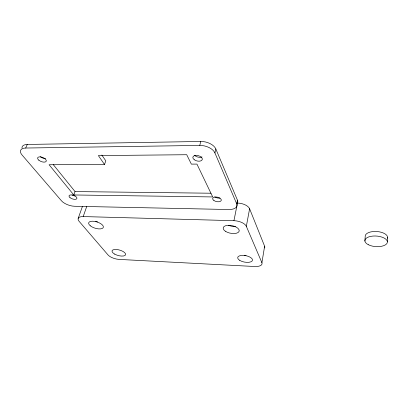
<?xml version="1.0" encoding="UTF-8"?>
<svg xmlns="http://www.w3.org/2000/svg" width="408" height="408" viewBox="0 0 408 408"><rect width="100%" height="100%" fill="white"/><g stroke="black" fill="none" stroke-linecap="round" stroke-linejoin="round"><path stroke-width="0.61" d="M387.391 241.811L387.6 237.288M364.9 241.001L365.201 236.533A11.23 5.34 3.9 0 1 376.921 231.52A11.23 5.34 3.9 0 1 387.478 238.216M261.91 262.711L264.619 246.228L249.604 208.758A10.169 5.161 11.1 0 0 237.456 203.062L233.947 220.692A10.348 4.983 11.1 0 1 246.34 226.338L261.91 262.711A9.374 4.065 10.3 0 1 254.755 266.511L119.146 259.411A8.721 3.448 15.8 0 1 108.089 255.015L79.065 221.274A9.659 4.111 17.7 0 1 83.196 216.566L86.746 206.428M246.34 226.338L249.604 208.758M27.26 144.458L25.694 148.033A11.689 5.508 22.2 0 0 22.047 154.984L61.409 200.746A10.261 4.534 19 0 0 74.552 206.264L228.878 209.528A10.95 5.595 11.9 0 0 236.732 203.888L237.466 200.195L215.837 148.981A12.296 7.14 14.1 0 0 200.761 141.464L27.26 144.458A11.643 5.544 22.4 0 0 21.966 148.048M236.732 203.888L214.914 152.934L215.837 148.981M25.694 148.033L199.762 145.421L200.761 141.464M104.524 164.495L98.369 155.586L186.716 154.719L191.347 164.118L196.936 164.093L212.696 196.936L73.802 194.963L49.093 164.74L104.524 164.495L105.794 160.849L101.842 155.06M78.214 218.331L82.411 206.489M73.802 194.963L75.047 191.571L53.29 164.643M75.047 191.571L210.987 193.224M83.196 216.566L233.947 220.692M264.619 246.228A9.226 4.223 10.1 0 1 264.619 247.901M75.062 195.916A4.141 1.877 19.2 0 1 72.094 194.856M219.953 198.064A4.391 2.28 12.4 0 1 214.766 196.88M201.996 156.937A4.84 2.764 14.4 0 1 194.545 155.229M45.584 158.615A4.605 2.203 21.8 0 1 40.356 156.687M199.762 145.421A12.352 7.094 14.1 0 1 214.914 152.934M237.466 200.195A10.909 5.63 11.9 0 1 237.318 203.138M245.999 255.576A7.482 3.341 10.6 0 1 244.576 255.275M235.467 226.598A8.109 3.937 11.4 0 1 228.5 225.242M97.573 221.906A7.619 3.315 17.5 0 1 95.717 221.258M239.593 260.284A7.533 3.29 10.6 0 0 252.169 260.957A7.533 3.29 10.6 0 0 243.52 255.377A7.533 3.29 10.6 0 0 239.593 260.284M225.349 231.224A8.165 3.881 11.4 0 0 238.894 231.744A8.165 3.881 11.4 0 0 229.342 225.308A8.165 3.881 11.4 0 0 225.349 231.224M114.714 254.128A7.053 2.825 15.8 0 0 125.608 254.709A7.053 2.825 15.8 0 0 116.163 249.456A7.053 2.825 15.8 0 0 114.714 254.128M90.341 225.818A7.665 3.264 17.3 0 0 102.938 227.97A7.665 3.264 17.3 0 0 94.733 221.411A7.665 3.264 17.3 0 0 90.341 225.818M70.028 197.656A4.157 1.861 19.1 0 0 76.76 198.767A4.157 1.861 19.1 0 0 72.145 195.014A4.157 1.861 19.1 0 0 70.028 197.656M38.847 160.191A4.621 2.188 21.7 0 0 46.165 161.359A4.621 2.188 21.7 0 0 40.841 156.922A4.621 2.188 21.7 0 0 38.847 160.191M213.919 200.522A4.406 2.264 12.4 0 0 221.167 200.66A4.406 2.264 12.4 0 0 215.878 196.982A4.406 2.264 12.4 0 0 213.919 200.522M194.305 159.768A4.86 2.744 14.4 0 0 202.21 159.742A4.86 2.744 14.4 0 0 196.238 155.371A4.86 2.744 14.4 0 0 194.305 159.768M368.388 244.744A11.281 5.294 4.1 0 0 387.085 243.178A11.281 5.294 4.1 0 0 372.948 236.064A11.281 5.294 4.1 0 0 368.388 244.744"/></g></svg>
